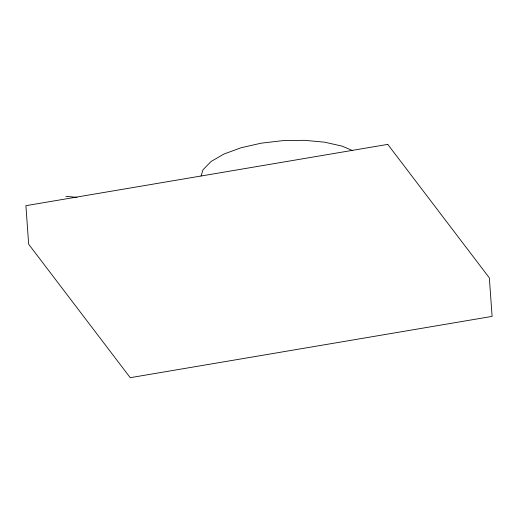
<?xml version="1.0" encoding="UTF-8"?>
<svg xmlns="http://www.w3.org/2000/svg" width="518" height="518" viewBox="0 0 518 518"><rect width="100%" height="100%" fill="white"/><g stroke="black" fill="none" stroke-linecap="round" stroke-linejoin="round"><path stroke-width="0.78" d="M201.088 176.036L202.946 169.846L211.007 161.532L224.041 153.988L241.155 147.734L261.182 143.182L282.757 140.65L304.416 140.313L324.669 142.185L342.152 146.154L352.104 150.408M65.903 196.328L76.949 197.352M387.768 144.38L25.9 205.678L28.665 244.218L130.232 377.687L492.1 316.394L489.335 277.855L387.768 144.38"/></g></svg>
